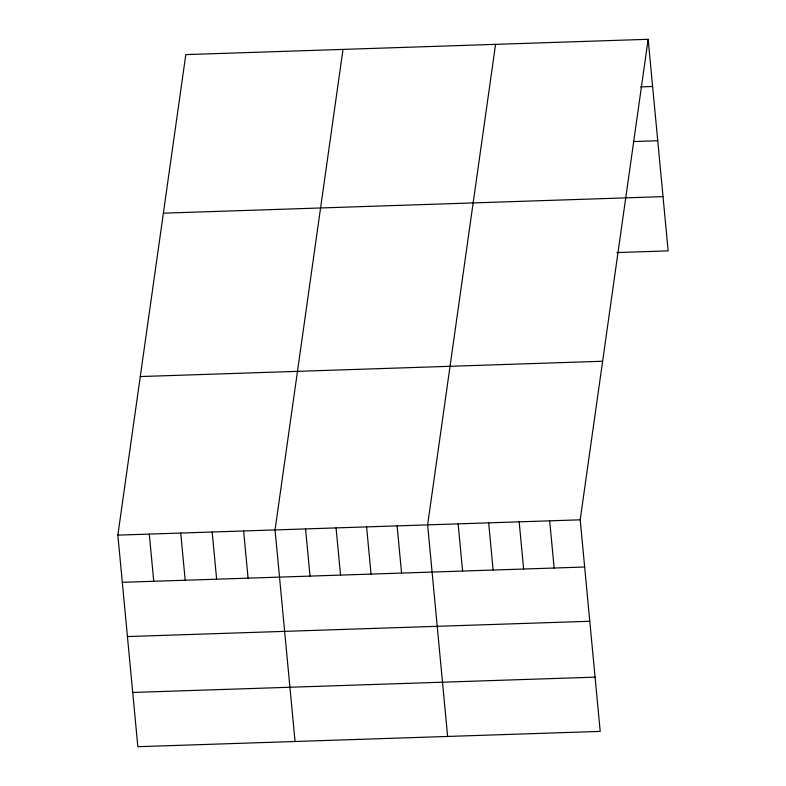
<?xml version="1.0" encoding="UTF-8"?>
<svg xmlns="http://www.w3.org/2000/svg" width="786" height="786" viewBox="0 0 786 786"><rect width="100%" height="100%" fill="white"/><g stroke="black" fill="none" stroke-linecap="round" stroke-linejoin="round"><path stroke-width="1.18" d="M648.155 39.3L580.196 519.821L600.199 731.393L137.845 746.7L117.851 535.128L185.801 54.607L648.155 39.3L668.149 250.872L616.882 252.571M343.001 49.4L275.051 529.921L295.045 741.493M495.573 44.35L427.623 524.871L447.627 736.443M640.403 86.892L652.616 86.489M633.329 141.549L657.744 140.743M163.38 213.173L663.02 196.628M140.272 376.553L602.626 361.246M117.851 535.128L580.196 519.821M122.311 582.318L584.656 567.011M127.44 636.562L589.785 621.264M132.716 692.456L595.071 677.149M549.679 520.833L554.14 568.023M519.173 521.845L523.633 569.035M488.656 522.857L493.117 570.047M458.14 523.859L462.6 571.058M397.107 525.883L401.567 573.073M366.59 526.895L371.051 574.085M336.074 527.907L340.535 575.097M305.567 528.909L310.028 576.109M243.611 530.963L248.071 578.152M212.171 532.004L216.631 579.194M180.731 533.046L185.191 580.235M149.291 534.087L153.751 581.276"/></g></svg>
